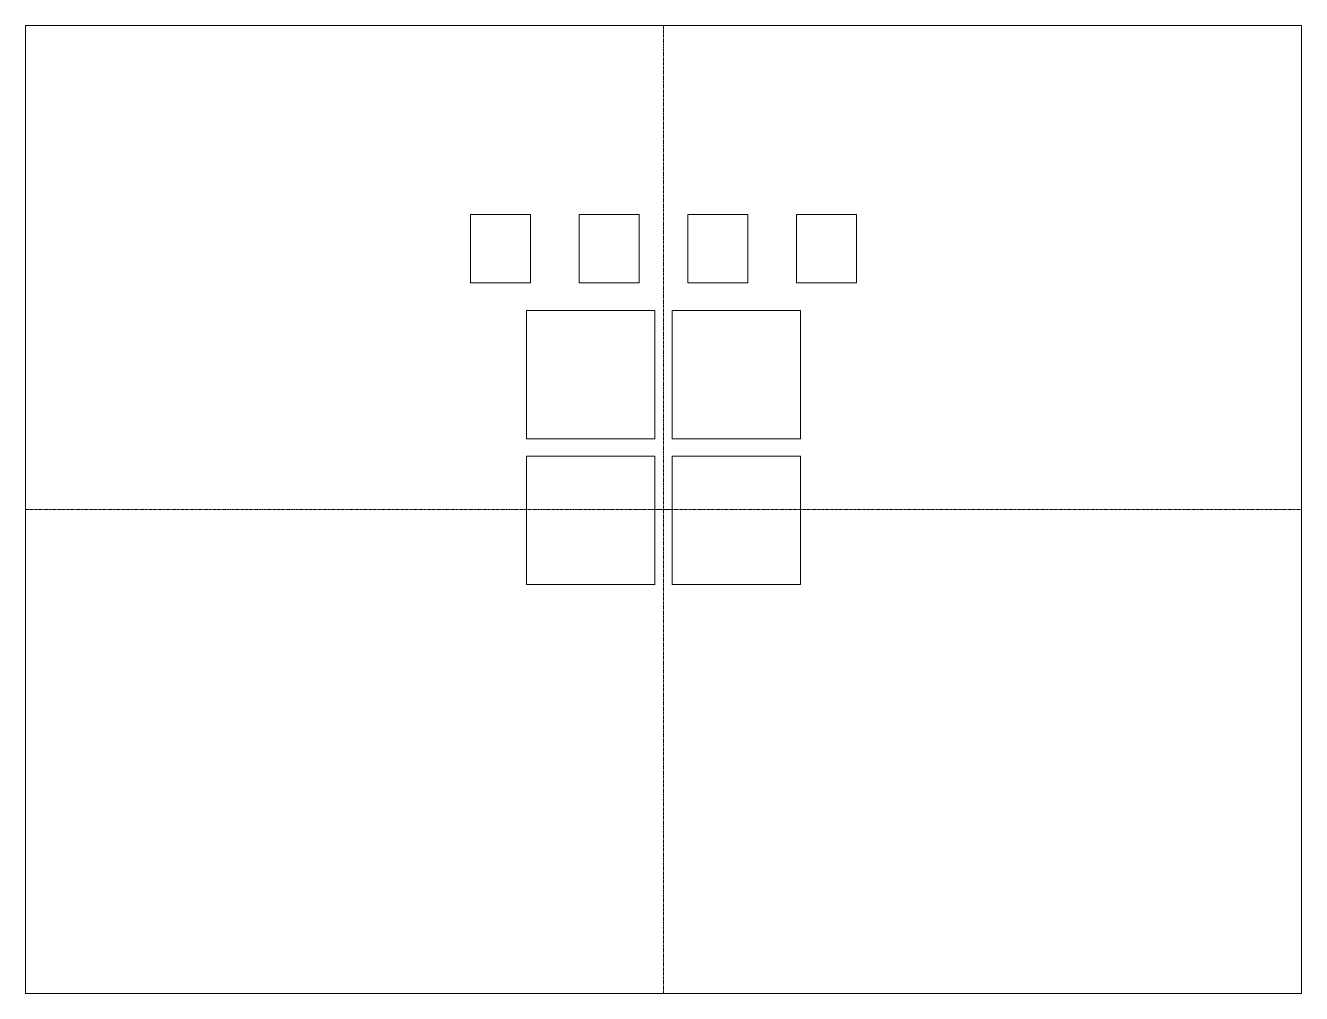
# Paper-space layout 'Layout1' of a CAD drawing. Header units: millimetres. Extents: x 26 to 231, y 20 to 176.
# The model-space entities are those that its viewports show. They can reach past a viewport. Long polylines and large blocks are cut down to what shows.
import ezdxf

# ---------------------------------------------------------------- set-up
doc = ezdxf.new("R2010")
doc.units = ezdxf.units.MM
doc.linetypes.add('CENTER', pattern=[10.16, 6.35, -1.27, 1.27, -1.27])
doc.layers.get('0').update_dxf_attribs({"lineweight": 20})
doc.layers.add('Design_Outline', color=4, linetype='Continuous', lineweight=20)
doc.layers.add('中心线', color=7, linetype='CENTER', lineweight=20, plot=False)

msp = doc.modelspace()

# ---------------------------------------------------------------- linework, layer by layer
at = {"layer": 'Design_Outline'}
for points in [[(-1.555, 3.449), (-2.255, 3.449), (-2.255, 2.649), (-1.555, 2.649)], [(-0.285, 3.449), (-0.985, 3.449), (-0.985, 2.649), (-0.285, 2.649)], [(0.985, 3.449), (0.285, 3.449), (0.285, 2.649), (0.985, 2.649)], [(2.255, 3.449), (1.555, 3.449), (1.555, 2.649), (2.255, 2.649)], [(-1.6, 2.325), (-0.1, 2.325), (-0.1, 0.825), (-1.6, 0.825)], [(0.1, 2.325), (1.6, 2.325), (1.6, 0.825), (0.1, 0.825)], [(-1.6, 0.625), (-0.1, 0.625), (-0.1, -0.875), (-1.6, -0.875)], [(0.1, 0.625), (1.6, 0.625), (1.6, -0.875), (0.1, -0.875)]]:
    msp.add_lwpolyline(points, close=True, dxfattribs=at)
for points in [[(-2.28, 2.737), (-2.279, 2.737)], [(-0.1, 0), (0.1, 0)]]:
    msp.add_lwpolyline(points, dxfattribs=at)
at = {"layer": '中心线'}
for p, q in [((0, 155), (0, -155)), ((-198.5, 0), (198.5, 0))]:
    msp.add_line(p, q, dxfattribs=at)

psp = doc.layouts.get("Layout1")

# ---------------------------------------------------------------- viewports
at = {"layer": '0'}
psp.add_viewport(center=(128.5, 97.5), size=(205.6, 156), view_center_point=(0, 0), view_height=11.31586, dxfattribs=at)

doc.saveas('drawing.dxf')
